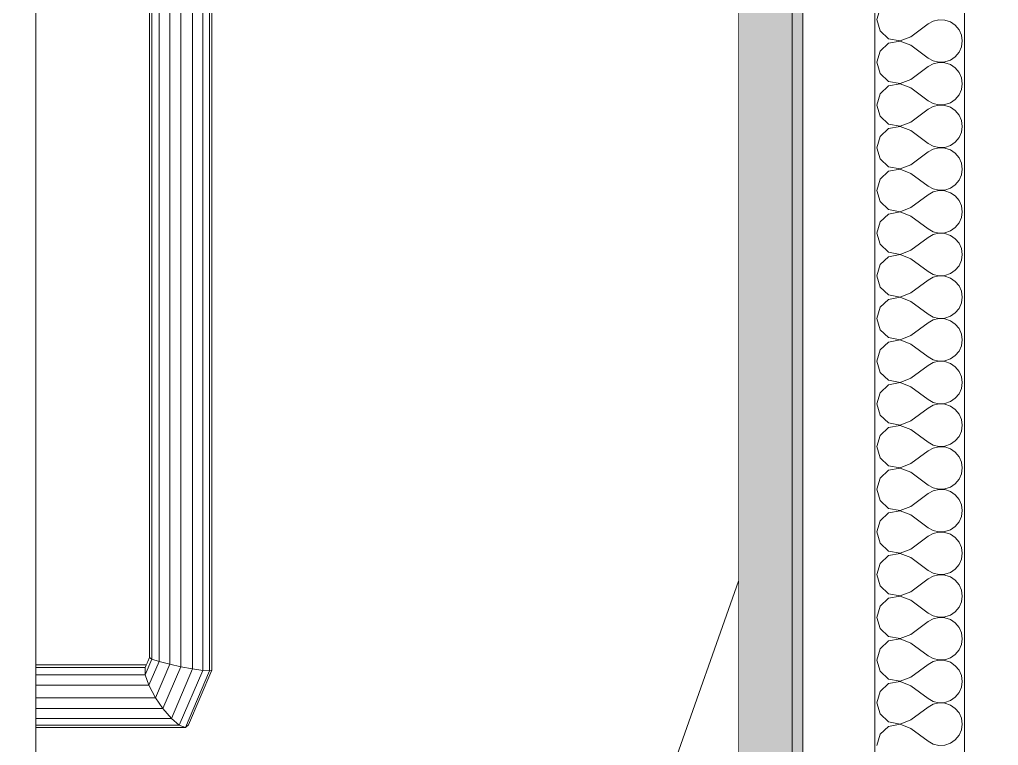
# Model space of a CAD drawing. Header units: millimetres. Extents: x -48147 to 1414029, y -496296 to 18123.
# Drawn here: x 1366837.6 to 1367135.2, y -477992.2 to -477771.5 of the extents above; entities that cross this region are included whole.
import ezdxf

# ---------------------------------------------------------------- set-up
doc = ezdxf.new("R2010")
doc.units = ezdxf.units.MM
doc.header["$MEASUREMENT"] = 0
doc.linetypes.add('Wipeout_Contour', pattern=[1000, 0, -1000])
doc.layers.add('New_A-25-M_Wall_Int', color=7, linetype='Continuous')
doc.layers.add('New_ArchiCAD Doors', color=7, linetype='Continuous')
for name, color, linetype, lineweight in [('New_A-25-M_Wall_Int_Pen_No__1', 7, 'Continuous', 13), ('New_ArchiCAD Doors_Pen_No__3', 7, 'Continuous', 18), ('New_ArchiCAD Doors_Pen_No__93', 8, 'Continuous', 13)]:
    doc.layers.add(name, color=color, linetype=linetype, lineweight=lineweight)
doc.layers.add('New_A-25-M_Wall_Int_Pen_No__107', color=7, linetype='Continuous', lineweight=15, true_color=0xa6a6a6)
doc.layers.add('New_ArchiCAD Doors_Pen_No__63', color=7, linetype='Continuous', lineweight=20, true_color=0x606060)

# ---------------------------------------------------------------- blocks, each defined once
blk = doc.blocks.new('*X159', base_point=(1372879, -490836.73))
at = {"layer": 'New_A-25-M_Wall_Int_Pen_No__107', "linetype": 'Continuous'}
for p, q in [((1367099.2, -477768.12), (1367098.23, -477771.53)), ((1367098.23, -477771.53), (1367099.2, -477774.95)), ((1367108.62, -477776.73), (1367113.81, -477772.83)), ((1367115.38, -477771.97), (1367113.81, -477772.83)), ((1367117.12, -477771.56), (1367115.38, -477771.97)), ((1367118.91, -477771.65), (1367117.12, -477771.56)), ((1367120.61, -477772.22), (1367118.91, -477771.65)), ((1367122.08, -477773.23), (1367120.61, -477772.22)), ((1367123.23, -477774.61), (1367122.08, -477773.23)), ((1367099.2, -477774.95), (1367101.82, -477777.34)), ((1367105.31, -477778), (1367108.62, -477776.73)), ((1367123.95, -477776.25), (1367123.23, -477774.61)), ((1367124.19, -477778.03), (1367123.95, -477776.25)), ((1367101.82, -477778.71), (1367099.2, -477781.1)), ((1367101.82, -477777.34), (1367105.31, -477778)), ((1367105.31, -477778.05), (1367101.82, -477778.71)), ((1367108.62, -477779.32), (1367105.31, -477778.05)), ((1367108.62, -477779.32), (1367113.81, -477783.22)), ((1367123.23, -477781.44), (1367123.95, -477779.8)), ((1367123.95, -477779.8), (1367124.19, -477778.03)), ((1367099.2, -477781.1), (1367098.23, -477784.52)), ((1367120.61, -477783.83), (1367122.08, -477782.82)), ((1367122.08, -477782.82), (1367123.23, -477781.44)), ((1367098.23, -477784.52), (1367099.2, -477787.93)), ((1367108.62, -477789.71), (1367113.81, -477785.81)), ((1367113.81, -477783.22), (1367115.38, -477784.08)), ((1367115.38, -477784.95), (1367113.81, -477785.81)), ((1367115.38, -477784.08), (1367117.12, -477784.49)), ((1367117.12, -477784.54), (1367115.38, -477784.95)), ((1367117.12, -477784.49), (1367118.91, -477784.4)), ((1367118.91, -477784.63), (1367117.12, -477784.54)), ((1367118.91, -477784.4), (1367120.61, -477783.83)), ((1367120.61, -477785.2), (1367118.91, -477784.63)), ((1367122.08, -477786.22), (1367120.61, -477785.2)), ((1367099.2, -477787.93), (1367101.82, -477790.32)), ((1367123.23, -477787.59), (1367122.08, -477786.22)), ((1367123.95, -477789.23), (1367123.23, -477787.59)), ((1367101.82, -477791.69), (1367099.2, -477794.09)), ((1367101.82, -477790.32), (1367105.31, -477790.98)), ((1367105.31, -477791.03), (1367101.82, -477791.69)), ((1367105.31, -477790.98), (1367108.62, -477789.71)), ((1367108.62, -477792.31), (1367105.31, -477791.03)), ((1367124.19, -477791.01), (1367123.95, -477789.23)), ((1367123.95, -477792.78), (1367124.19, -477791.01)), ((1367099.2, -477794.09), (1367098.23, -477797.5)), ((1367108.62, -477792.31), (1367113.81, -477796.2)), ((1367122.08, -477795.8), (1367123.23, -477794.42)), ((1367123.23, -477794.42), (1367123.95, -477792.78)), ((1367098.23, -477797.5), (1367099.2, -477800.91)), ((1367113.81, -477796.2), (1367115.38, -477797.07)), ((1367115.38, -477797.07), (1367117.12, -477797.47)), ((1367117.12, -477797.52), (1367115.38, -477797.93)), ((1367117.12, -477797.47), (1367118.91, -477797.38)), ((1367118.91, -477797.61), (1367117.12, -477797.52)), ((1367118.91, -477797.38), (1367120.61, -477796.81)), ((1367120.61, -477798.18), (1367118.91, -477797.61)), ((1367120.61, -477796.81), (1367122.08, -477795.8)), ((1367108.62, -477802.69), (1367113.81, -477798.8)), ((1367115.38, -477797.93), (1367113.81, -477798.8)), ((1367122.08, -477799.2), (1367120.61, -477798.18)), ((1367123.23, -477800.58), (1367122.08, -477799.2)), ((1367123.95, -477802.21), (1367123.23, -477800.58)), ((1367099.2, -477800.91), (1367101.82, -477803.3)), ((1367101.82, -477803.3), (1367105.31, -477803.96)), ((1367105.31, -477803.96), (1367108.62, -477802.69)), ((1367124.19, -477803.99), (1367123.95, -477802.21)), ((1367101.82, -477804.67), (1367099.2, -477807.07)), ((1367105.31, -477804.01), (1367101.82, -477804.67)), ((1367108.62, -477805.29), (1367105.31, -477804.01)), ((1367108.62, -477805.29), (1367113.81, -477809.18)), ((1367123.23, -477807.4), (1367123.95, -477805.76)), ((1367123.95, -477805.76), (1367124.19, -477803.99)), ((1367099.2, -477807.07), (1367098.23, -477810.48)), ((1367113.81, -477809.18), (1367115.38, -477810.05)), ((1367120.61, -477809.79), (1367122.08, -477808.78)), ((1367122.08, -477808.78), (1367123.23, -477807.4)), ((1367098.23, -477810.48), (1367099.2, -477813.89)), ((1367108.62, -477815.67), (1367113.81, -477811.78)), ((1367115.38, -477810.91), (1367113.81, -477811.78)), ((1367115.38, -477810.05), (1367117.12, -477810.45)), ((1367117.12, -477810.51), (1367115.38, -477810.91)), ((1367117.12, -477810.45), (1367118.91, -477810.37)), ((1367118.91, -477810.59), (1367117.12, -477810.51)), ((1367118.91, -477810.37), (1367120.61, -477809.79)), ((1367120.61, -477811.16), (1367118.91, -477810.59)), ((1367122.08, -477812.18), (1367120.61, -477811.16)), ((1367123.23, -477813.56), (1367122.08, -477812.18)), ((1367099.2, -477813.89), (1367101.82, -477816.28)), ((1367123.95, -477815.2), (1367123.23, -477813.56)), ((1367124.19, -477816.97), (1367123.95, -477815.2)), ((1367101.82, -477817.66), (1367099.2, -477820.05)), ((1367101.82, -477816.28), (1367105.31, -477816.94)), ((1367105.31, -477817), (1367101.82, -477817.66)), ((1367105.31, -477816.94), (1367108.62, -477815.67)), ((1367108.62, -477818.27), (1367105.31, -477817)), ((1367108.62, -477818.27), (1367113.81, -477822.16)), ((1367123.95, -477818.74), (1367124.19, -477816.97)), ((1367099.2, -477820.05), (1367098.23, -477823.46)), ((1367122.08, -477821.76), (1367123.23, -477820.38)), ((1367123.23, -477820.38), (1367123.95, -477818.74)), ((1367098.23, -477823.46), (1367099.2, -477826.87)), ((1367113.81, -477822.16), (1367115.38, -477823.03)), ((1367115.38, -477823.89), (1367113.81, -477824.76)), ((1367115.38, -477823.03), (1367117.12, -477823.43)), ((1367117.12, -477823.49), (1367115.38, -477823.89)), ((1367117.12, -477823.43), (1367118.91, -477823.35)), ((1367118.91, -477823.57), (1367117.12, -477823.49)), ((1367118.91, -477823.35), (1367120.61, -477822.78)), ((1367120.61, -477824.15), (1367118.91, -477823.57)), ((1367120.61, -477822.78), (1367122.08, -477821.76)), ((1367122.08, -477825.16), (1367120.61, -477824.15)), ((1367099.2, -477826.87), (1367101.82, -477829.27)), ((1367108.62, -477828.65), (1367113.81, -477824.76)), ((1367123.23, -477826.54), (1367122.08, -477825.16)), ((1367123.95, -477828.18), (1367123.23, -477826.54)), ((1367101.82, -477829.27), (1367105.31, -477829.93)), ((1367105.31, -477829.98), (1367101.82, -477830.64)), ((1367105.31, -477829.93), (1367108.62, -477828.65)), ((1367108.62, -477831.25), (1367105.31, -477829.98)), ((1367124.19, -477829.95), (1367123.95, -477828.18)), ((1367123.95, -477831.73), (1367124.19, -477829.95)), ((1367099.2, -477833.03), (1367098.23, -477836.44)), ((1367101.82, -477830.64), (1367099.2, -477833.03)), ((1367108.62, -477831.25), (1367113.81, -477835.14)), ((1367122.08, -477834.74), (1367123.23, -477833.36)), ((1367123.23, -477833.36), (1367123.95, -477831.73)), ((1367098.23, -477836.44), (1367099.2, -477839.85)), ((1367113.81, -477835.14), (1367115.38, -477836.01)), ((1367115.38, -477836.01), (1367117.12, -477836.42)), ((1367117.12, -477836.42), (1367118.91, -477836.33)), ((1367118.91, -477836.33), (1367120.61, -477835.76)), ((1367120.61, -477835.76), (1367122.08, -477834.74)), ((1367108.62, -477841.64), (1367113.81, -477837.74)), ((1367115.38, -477836.87), (1367113.81, -477837.74)), ((1367117.12, -477836.47), (1367115.38, -477836.87)), ((1367118.91, -477836.56), (1367117.12, -477836.47)), ((1367120.61, -477837.13), (1367118.91, -477836.56)), ((1367122.08, -477838.14), (1367120.61, -477837.13)), ((1367123.23, -477839.52), (1367122.08, -477838.14)), ((1367099.2, -477839.85), (1367101.82, -477842.25)), ((1367101.82, -477842.25), (1367105.31, -477842.91)), ((1367105.31, -477842.91), (1367108.62, -477841.64)), ((1367123.95, -477841.16), (1367123.23, -477839.52)), ((1367124.19, -477842.93), (1367123.95, -477841.16)), ((1367101.82, -477843.62), (1367099.2, -477846.01)), ((1367105.31, -477842.96), (1367101.82, -477843.62)), ((1367108.62, -477844.23), (1367105.31, -477842.96)), ((1367108.62, -477844.23), (1367113.81, -477848.13)), ((1367123.23, -477846.35), (1367123.95, -477844.71)), ((1367123.95, -477844.71), (1367124.19, -477842.93)), ((1367099.2, -477846.01), (1367098.23, -477849.42)), ((1367113.81, -477848.13), (1367115.38, -477848.99)), ((1367120.61, -477848.74), (1367122.08, -477847.72)), ((1367122.08, -477847.72), (1367123.23, -477846.35)), ((1367098.23, -477849.42), (1367099.2, -477852.84)), ((1367108.62, -477854.62), (1367113.81, -477850.72)), ((1367115.38, -477849.86), (1367113.81, -477850.72)), ((1367115.38, -477848.99), (1367117.12, -477849.4)), ((1367117.12, -477849.45), (1367115.38, -477849.86)), ((1367117.12, -477849.4), (1367118.91, -477849.31)), ((1367118.91, -477849.54), (1367117.12, -477849.45)), ((1367118.91, -477849.31), (1367120.61, -477848.74)), ((1367120.61, -477850.11), (1367118.91, -477849.54)), ((1367122.08, -477851.12), (1367120.61, -477850.11)), ((1367123.23, -477852.5), (1367122.08, -477851.12)), ((1367099.2, -477852.84), (1367101.82, -477855.23)), ((1367123.95, -477854.14), (1367123.23, -477852.5)), ((1367124.19, -477855.91), (1367123.95, -477854.14)), ((1367101.82, -477856.6), (1367099.2, -477858.99)), ((1367101.82, -477855.23), (1367105.31, -477855.89)), ((1367105.31, -477855.94), (1367101.82, -477856.6)), ((1367105.31, -477855.89), (1367108.62, -477854.62)), ((1367108.62, -477857.21), (1367105.31, -477855.94)), ((1367108.62, -477857.21), (1367113.81, -477861.11)), ((1367123.95, -477857.69), (1367124.19, -477855.91)), ((1367099.2, -477858.99), (1367098.23, -477862.41)), ((1367122.08, -477860.71), (1367123.23, -477859.33)), ((1367123.23, -477859.33), (1367123.95, -477857.69)), ((1367098.23, -477862.41), (1367099.2, -477865.82)), ((1367113.81, -477861.11), (1367115.38, -477861.97)), ((1367115.38, -477862.84), (1367113.81, -477863.7)), ((1367115.38, -477861.97), (1367117.12, -477862.38)), ((1367117.12, -477862.43), (1367115.38, -477862.84)), ((1367117.12, -477862.38), (1367118.91, -477862.29)), ((1367118.91, -477862.52), (1367117.12, -477862.43)), ((1367118.91, -477862.29), (1367120.61, -477861.72)), ((1367120.61, -477863.09), (1367118.91, -477862.52)), ((1367120.61, -477861.72), (1367122.08, -477860.71)), ((1367122.08, -477864.1), (1367120.61, -477863.09)), ((1367099.2, -477865.82), (1367101.82, -477868.21)), ((1367108.62, -477867.6), (1367113.81, -477863.7)), ((1367123.23, -477865.48), (1367122.08, -477864.1)), ((1367123.95, -477867.12), (1367123.23, -477865.48)), ((1367101.82, -477868.21), (1367105.31, -477868.87)), ((1367105.31, -477868.92), (1367101.82, -477869.58)), ((1367105.31, -477868.87), (1367108.62, -477867.6)), ((1367108.62, -477870.19), (1367105.31, -477868.92)), ((1367124.19, -477868.9), (1367123.95, -477867.12)), ((1367123.95, -477870.67), (1367124.19, -477868.9)), ((1367099.2, -477871.97), (1367098.23, -477875.39)), ((1367101.82, -477869.58), (1367099.2, -477871.97)), ((1367108.62, -477870.19), (1367113.81, -477874.09)), ((1367123.23, -477872.31), (1367123.95, -477870.67)), ((1367113.81, -477874.09), (1367115.38, -477874.96)), ((1367115.38, -477874.96), (1367117.12, -477875.36)), ((1367118.91, -477875.27), (1367120.61, -477874.7)), ((1367120.61, -477874.7), (1367122.08, -477873.69)), ((1367122.08, -477873.69), (1367123.23, -477872.31)), ((1367098.23, -477875.39), (1367099.2, -477878.8)), ((1367108.62, -477880.58), (1367113.81, -477876.69)), ((1367115.38, -477875.82), (1367113.81, -477876.69)), ((1367117.12, -477875.41), (1367115.38, -477875.82)), ((1367117.12, -477875.36), (1367118.91, -477875.27)), ((1367118.91, -477875.5), (1367117.12, -477875.41)), ((1367120.61, -477876.07), (1367118.91, -477875.5)), ((1367122.08, -477877.09), (1367120.61, -477876.07)), ((1367123.23, -477878.47), (1367122.08, -477877.09)), ((1367099.2, -477878.8), (1367101.82, -477881.19)), ((1367105.31, -477881.85), (1367108.62, -477880.58)), ((1367123.95, -477880.1), (1367123.23, -477878.47)), ((1367124.19, -477881.88), (1367123.95, -477880.1)), ((1367101.82, -477882.56), (1367099.2, -477884.96)), ((1367101.82, -477881.19), (1367105.31, -477881.85)), ((1367105.31, -477881.9), (1367101.82, -477882.56)), ((1367108.62, -477883.18), (1367105.31, -477881.9)), ((1367108.62, -477883.18), (1367113.81, -477887.07)), ((1367123.23, -477885.29), (1367123.95, -477883.65)), ((1367123.95, -477883.65), (1367124.19, -477881.88)), ((1367099.2, -477884.96), (1367098.23, -477888.37)), ((1367120.61, -477887.68), (1367122.08, -477886.67)), ((1367122.08, -477886.67), (1367123.23, -477885.29)), ((1367098.23, -477888.37), (1367099.2, -477891.78)), ((1367108.62, -477893.56), (1367113.81, -477889.67)), ((1367113.81, -477887.07), (1367115.38, -477887.94)), ((1367115.38, -477888.8), (1367113.81, -477889.67)), ((1367115.38, -477887.94), (1367117.12, -477888.34)), ((1367117.12, -477888.39), (1367115.38, -477888.8)), ((1367117.12, -477888.34), (1367118.91, -477888.26)), ((1367118.91, -477888.48), (1367117.12, -477888.39)), ((1367118.91, -477888.26), (1367120.61, -477887.68)), ((1367120.61, -477889.05), (1367118.91, -477888.48)), ((1367122.08, -477890.07), (1367120.61, -477889.05)), ((1367099.2, -477891.78), (1367101.82, -477894.17)), ((1367123.23, -477891.45), (1367122.08, -477890.07)), ((1367123.95, -477893.09), (1367123.23, -477891.45)), ((1367101.82, -477895.54), (1367099.2, -477897.94)), ((1367101.82, -477894.17), (1367105.31, -477894.83)), ((1367105.31, -477894.89), (1367101.82, -477895.54)), ((1367105.31, -477894.83), (1367108.62, -477893.56)), ((1367108.62, -477896.16), (1367105.31, -477894.89)), ((1367124.19, -477894.86), (1367123.95, -477893.09)), ((1367123.95, -477896.63), (1367124.19, -477894.86)), ((1367099.2, -477897.94), (1367098.23, -477901.35)), ((1367108.62, -477896.16), (1367113.81, -477900.05)), ((1367122.08, -477899.65), (1367123.23, -477898.27)), ((1367123.23, -477898.27), (1367123.95, -477896.63)), ((1367098.23, -477901.35), (1367099.2, -477904.76)), ((1367113.81, -477900.05), (1367115.38, -477900.92)), ((1367115.38, -477901.78), (1367113.81, -477902.65)), ((1367115.38, -477900.92), (1367117.12, -477901.32)), ((1367117.12, -477901.38), (1367115.38, -477901.78)), ((1367117.12, -477901.32), (1367118.91, -477901.24)), ((1367118.91, -477901.46), (1367117.12, -477901.38)), ((1367118.91, -477901.24), (1367120.61, -477900.66)), ((1367120.61, -477902.04), (1367118.91, -477901.46)), ((1367120.61, -477900.66), (1367122.08, -477899.65)), ((1367099.2, -477904.76), (1367101.82, -477907.16)), ((1367108.62, -477906.54), (1367113.81, -477902.65)), ((1367122.08, -477903.05), (1367120.61, -477902.04)), ((1367123.23, -477904.43), (1367122.08, -477903.05)), ((1367123.95, -477906.07), (1367123.23, -477904.43)), ((1367101.82, -477907.16), (1367105.31, -477907.81)), ((1367105.31, -477907.87), (1367101.82, -477908.53)), ((1367105.31, -477907.81), (1367108.62, -477906.54)), ((1367108.62, -477909.14), (1367105.31, -477907.87)), ((1367124.19, -477907.84), (1367123.95, -477906.07)), ((1367123.95, -477909.61), (1367124.19, -477907.84)), ((1367101.82, -477908.53), (1367099.2, -477910.92)), ((1367108.62, -477909.14), (1367113.81, -477913.03)), ((1367123.23, -477911.25), (1367123.95, -477909.61)), ((1367099.2, -477910.92), (1367098.23, -477914.33)), ((1367113.81, -477913.03), (1367115.38, -477913.9)), ((1367118.91, -477914.22), (1367120.61, -477913.65)), ((1367120.61, -477913.65), (1367122.08, -477912.63)), ((1367122.08, -477912.63), (1367123.23, -477911.25)), ((1367098.23, -477914.33), (1367099.2, -477917.74)), ((1367108.62, -477919.52), (1367113.81, -477915.63)), ((1367115.38, -477914.76), (1367113.81, -477915.63)), ((1367115.38, -477913.9), (1367117.12, -477914.31)), ((1367117.12, -477914.36), (1367115.38, -477914.76)), ((1367117.12, -477914.31), (1367118.91, -477914.22)), ((1367118.91, -477914.44), (1367117.12, -477914.36)), ((1367120.61, -477915.02), (1367118.91, -477914.44)), ((1367122.08, -477916.03), (1367120.61, -477915.02)), ((1367123.23, -477917.41), (1367122.08, -477916.03)), ((1367099.2, -477917.74), (1367101.82, -477920.14)), ((1367105.31, -477920.8), (1367108.62, -477919.52)), ((1367123.95, -477919.05), (1367123.23, -477917.41)), ((1367124.19, -477920.82), (1367123.95, -477919.05)), ((1367101.82, -477921.51), (1367099.2, -477923.9)), ((1367101.82, -477920.14), (1367105.31, -477920.8)), ((1367105.31, -477920.85), (1367101.82, -477921.51)), ((1367108.62, -477922.12), (1367105.31, -477920.85)), ((1367108.62, -477922.12), (1367113.81, -477926.01)), ((1367123.23, -477924.23), (1367123.95, -477922.6)), ((1367123.95, -477922.6), (1367124.19, -477920.82)), ((1367099.2, -477923.9), (1367098.23, -477927.31)), ((1367120.61, -477926.63), (1367122.08, -477925.61)), ((1367122.08, -477925.61), (1367123.23, -477924.23)), ((1367098.23, -477927.31), (1367099.2, -477930.73)), ((1367108.62, -477932.51), (1367113.81, -477928.61)), ((1367113.81, -477926.01), (1367115.38, -477926.88)), ((1367115.38, -477927.74), (1367113.81, -477928.61)), ((1367115.38, -477926.88), (1367117.12, -477927.29)), ((1367117.12, -477927.34), (1367115.38, -477927.74)), ((1367117.12, -477927.29), (1367118.91, -477927.2)), ((1367118.91, -477927.43), (1367117.12, -477927.34)), ((1367118.91, -477927.2), (1367120.61, -477926.63)), ((1367120.61, -477928), (1367118.91, -477927.43)), ((1367122.08, -477929.01), (1367120.61, -477928)), ((1367099.2, -477930.73), (1367101.82, -477933.12)), ((1367123.23, -477930.39), (1367122.08, -477929.01)), ((1367123.95, -477932.03), (1367123.23, -477930.39)), ((1367101.82, -477934.49), (1367099.2, -477936.88)), ((1367101.82, -477933.12), (1367105.31, -477933.78)), ((1367105.31, -477933.83), (1367101.82, -477934.49)), ((1367105.31, -477933.78), (1367108.62, -477932.51)), ((1367108.62, -477935.1), (1367105.31, -477933.83)), ((1367124.19, -477933.8), (1367123.95, -477932.03)), ((1367123.95, -477935.58), (1367124.19, -477933.8)), ((1367099.2, -477936.88), (1367098.23, -477940.29)), ((1367108.62, -477935.1), (1367113.81, -477939)), ((1367122.08, -477938.6), (1367123.23, -477937.22)), ((1367123.23, -477937.22), (1367123.95, -477935.58)), ((1367098.23, -477940.29), (1367099.2, -477943.71)), ((1367113.81, -477939), (1367115.38, -477939.86)), ((1367115.38, -477939.86), (1367117.12, -477940.27)), ((1367117.12, -477940.32), (1367115.38, -477940.73)), ((1367117.12, -477940.27), (1367118.91, -477940.18)), ((1367118.91, -477940.41), (1367117.12, -477940.32)), ((1367118.91, -477940.18), (1367120.61, -477939.61)), ((1367120.61, -477940.98), (1367118.91, -477940.41)), ((1367120.61, -477939.61), (1367122.08, -477938.6)), ((1367108.62, -477945.49), (1367113.81, -477941.59)), ((1367115.38, -477940.73), (1367113.81, -477941.59)), ((1367122.08, -477941.99), (1367120.61, -477940.98)), ((1367123.23, -477943.37), (1367122.08, -477941.99)), ((1367123.95, -477945.01), (1367123.23, -477943.37)), ((1367099.2, -477943.71), (1367101.82, -477946.1)), ((1367101.82, -477946.1), (1367105.31, -477946.76)), ((1367105.31, -477946.76), (1367108.62, -477945.49)), ((1367124.19, -477946.79), (1367123.95, -477945.01)), ((1367101.82, -477947.47), (1367099.2, -477949.86)), ((1367105.31, -477946.81), (1367101.82, -477947.47)), ((1367108.62, -477948.08), (1367105.31, -477946.81)), ((1367108.62, -477948.08), (1367113.81, -477951.98)), ((1367123.23, -477950.2), (1367123.95, -477948.56)), ((1367123.95, -477948.56), (1367124.19, -477946.79)), ((1367099.2, -477949.86), (1367098.23, -477953.28)), ((1367113.81, -477951.98), (1367115.38, -477952.84)), ((1367120.61, -477952.59), (1367122.08, -477951.58)), ((1367122.08, -477951.58), (1367123.23, -477950.2)), ((1367098.23, -477953.28), (1367099.2, -477956.69)), ((1367108.62, -477958.47), (1367113.81, -477954.57)), ((1367115.38, -477953.71), (1367113.81, -477954.57)), ((1367115.38, -477952.84), (1367117.12, -477953.25)), ((1367117.12, -477953.3), (1367115.38, -477953.71)), ((1367117.12, -477953.25), (1367118.91, -477953.16)), ((1367118.91, -477953.39), (1367117.12, -477953.3)), ((1367118.91, -477953.16), (1367120.61, -477952.59)), ((1367120.61, -477953.96), (1367118.91, -477953.39)), ((1367122.08, -477954.98), (1367120.61, -477953.96)), ((1367123.23, -477956.35), (1367122.08, -477954.98)), ((1367099.2, -477956.69), (1367101.82, -477959.08)), ((1367105.31, -477959.74), (1367108.62, -477958.47)), ((1367123.95, -477957.99), (1367123.23, -477956.35)), ((1367124.19, -477959.77), (1367123.95, -477957.99)), ((1367101.82, -477960.45), (1367099.2, -477962.85)), ((1367101.82, -477959.08), (1367105.31, -477959.74)), ((1367105.31, -477959.79), (1367101.82, -477960.45)), ((1367108.62, -477961.07), (1367105.31, -477959.79)), ((1367108.62, -477961.07), (1367113.81, -477964.96)), ((1367123.95, -477961.54), (1367124.19, -477959.77)), ((1367099.2, -477962.85), (1367098.23, -477966.26)), ((1367122.08, -477964.56), (1367123.23, -477963.18)), ((1367123.23, -477963.18), (1367123.95, -477961.54)), ((1367098.23, -477966.26), (1367099.2, -477969.67)), ((1367113.81, -477964.96), (1367115.38, -477965.83)), ((1367115.38, -477966.69), (1367113.81, -477967.56)), ((1367115.38, -477965.83), (1367117.12, -477966.23)), ((1367117.12, -477966.28), (1367115.38, -477966.69)), ((1367117.12, -477966.23), (1367118.91, -477966.14)), ((1367118.91, -477966.37), (1367117.12, -477966.28)), ((1367118.91, -477966.14), (1367120.61, -477965.57)), ((1367120.61, -477966.94), (1367118.91, -477966.37)), ((1367120.61, -477965.57), (1367122.08, -477964.56)), ((1367122.08, -477967.96), (1367120.61, -477966.94)), ((1367099.2, -477969.67), (1367101.82, -477972.06)), ((1367108.62, -477971.45), (1367113.81, -477967.56)), ((1367123.23, -477969.34), (1367122.08, -477967.96)), ((1367123.95, -477970.97), (1367123.23, -477969.34)), ((1367101.82, -477972.06), (1367105.31, -477972.72)), ((1367105.31, -477972.77), (1367101.82, -477973.43)), ((1367105.31, -477972.72), (1367108.62, -477971.45)), ((1367108.62, -477974.05), (1367105.31, -477972.77)), ((1367124.19, -477972.75), (1367123.95, -477970.97)), ((1367123.95, -477974.52), (1367124.19, -477972.75)), ((1367099.2, -477975.83), (1367098.23, -477979.24)), ((1367101.82, -477973.43), (1367099.2, -477975.83)), ((1367108.62, -477974.05), (1367113.81, -477977.94)), ((1367122.08, -477977.54), (1367123.23, -477976.16)), ((1367123.23, -477976.16), (1367123.95, -477974.52)), ((1367098.23, -477979.24), (1367099.2, -477982.65)), ((1367113.81, -477977.94), (1367115.38, -477978.81)), ((1367115.38, -477978.81), (1367117.12, -477979.21)), ((1367117.12, -477979.27), (1367115.38, -477979.67)), ((1367117.12, -477979.21), (1367118.91, -477979.13)), ((1367118.91, -477979.35), (1367117.12, -477979.27)), ((1367118.91, -477979.13), (1367120.61, -477978.55)), ((1367120.61, -477978.55), (1367122.08, -477977.54)), ((1367108.62, -477984.43), (1367113.81, -477980.54)), ((1367115.38, -477979.67), (1367113.81, -477980.54)), ((1367120.61, -477979.92), (1367118.91, -477979.35)), ((1367122.08, -477980.94), (1367120.61, -477979.92)), ((1367123.23, -477982.32), (1367122.08, -477980.94)), ((1367099.2, -477982.65), (1367101.82, -477985.04)), ((1367101.82, -477985.04), (1367105.31, -477985.7)), ((1367105.31, -477985.7), (1367108.62, -477984.43)), ((1367123.95, -477983.96), (1367123.23, -477982.32)), ((1367124.19, -477985.73), (1367123.95, -477983.96)), ((1367101.82, -477986.42), (1367099.2, -477988.81)), ((1367105.31, -477985.76), (1367101.82, -477986.42)), ((1367108.62, -477987.03), (1367105.31, -477985.76)), ((1367108.62, -477987.03), (1367113.81, -477990.92)), ((1367123.23, -477989.14), (1367123.95, -477987.5)), ((1367123.95, -477987.5), (1367124.19, -477985.73)), ((1367099.2, -477988.81), (1367098.23, -477992.22)), ((1367113.81, -477990.92), (1367115.38, -477991.79)), ((1367120.61, -477991.54), (1367122.08, -477990.52)), ((1367122.08, -477990.52), (1367123.23, -477989.14)), ((1367115.38, -477991.79), (1367117.12, -477992.19)), ((1367117.12, -477992.19), (1367118.91, -477992.11)), ((1367118.91, -477992.11), (1367120.61, -477991.54))]:
    blk.add_line(p, q, dxfattribs=at)
blk = doc.blocks.new('Section Elem_137_2', base_point=(1372879, -490836.73))
at = {"layer": 'New_A-25-M_Wall_Int_Pen_No__107', "linetype": 'Continuous'}
blk.add_hatch(color=256, dxfattribs=at).paths.add_polyline_path([(1367056.15, -478686.73), (1367072.5, -478686.73), (1367072.5, -474813.61), (1367056.15, -474813.61)])
at = {"layer": 'New_A-25-M_Wall_Int_Pen_No__107', "linetype": 'Continuous', "lineweight": 0, "true_color": 0x535353}
blk.add_hatch(color=251, dxfattribs=at).paths.add_polyline_path([(1367072.5, -478686.73), (1367075.77, -478686.73), (1367075.77, -474813.61), (1367072.5, -474813.61)])
at = {"layer": 'New_A-25-M_Wall_Int_Pen_No__1', "linetype": 'Continuous'}
for p, q in [((1367056.15, -474813.61), (1367056.15, -478686.73)), ((1367072.5, -474813.61), (1367072.5, -478686.73))]:
    blk.add_line(p, q, dxfattribs=at)
at = {"color": 254, "linetype": 'Wipeout_Contour', "lineweight": 0, "ltscale": 5791331.527955575}
blk.add_wipeout([(1367075.77, -478686.73), (1367097.58, -478686.73), (1367097.58, -474813.61), (1367075.77, -474813.61)], dxfattribs=at).dxf.layer = 'New_A-25-M_Wall_Int'
at = {"layer": 'New_A-25-M_Wall_Int_Pen_No__1', "linetype": 'Continuous'}
blk.add_line((1367075.77, -474813.61), (1367075.77, -478686.73), dxfattribs=at)
at = {"color": 254, "linetype": 'Wipeout_Contour', "lineweight": 0, "ltscale": 5791424.195083515}
blk.add_wipeout([(1367097.58, -478686.73), (1367124.84, -478686.73), (1367124.84, -474813.61), (1367097.58, -474813.61)], dxfattribs=at).dxf.layer = 'New_A-25-M_Wall_Int'
at = {"layer": 'New_A-25-M_Wall_Int_Pen_No__1', "linetype": 'Continuous'}
blk.add_line((1367097.58, -474813.61), (1367097.58, -478686.73), dxfattribs=at)
at = {"layer": 'New_A-25-M_Wall_Int'}
blk.add_blockref('*X159', (1372879, -490836.73), dxfattribs=at)
at = {"color": 254, "linetype": 'Wipeout_Contour', "lineweight": 0, "ltscale": 5791514.803092198}
blk.add_wipeout([(1367124.84, -478686.73), (1367145.56, -478686.73), (1367145.56, -474813.61), (1367124.84, -474813.61)], dxfattribs=at).dxf.layer = 'New_A-25-M_Wall_Int'
at = {"layer": 'New_A-25-M_Wall_Int_Pen_No__1', "linetype": 'Continuous'}
blk.add_line((1367124.84, -474813.61), (1367124.84, -478686.73), dxfattribs=at)
blk = doc.blocks.new('Section Elem_138_2', base_point=(1372879, -490836.73))
at = {"color": 254, "linetype": 'Wipeout_Contour', "lineweight": 0, "ltscale": 57868522.91211338}
blk.add_wipeout([(1365629.7, -474813.61), (1365629.7, -476586.73), (1366034.08, -476586.73), (1366034.08, -478686.73), (1366616.35, -478686.73), (1366616.35, -476586.73), (1367056.15, -476586.73), (1367056.15, -475694.33), (1366649.63, -475694.33), (1366649.63, -475686.73), (1365631.79, -475686.73), (1365631.79, -475661.73), (1366696.83, -475661.73), (1366696.83, -475116.73), (1366695.21, -475107.75), (1366691.31, -475104.03), (1366649.63, -475104.03), (1366649.63, -475086.73), (1367056.15, -475086.73), (1367056.15, -474993.35), (1366935.28, -474993.35), (1366914.15, -474992.74), (1366913.17, -474991.77), (1366912.78, -474989.5), (1366912.84, -474978.27), (1366413.5, -474978.27), (1366392.37, -474977.66), (1366391.39, -474976.69), (1366390.99, -474974.42), (1366391.06, -474963.19), (1365891.72, -474963.19), (1365870.59, -474962.58), (1365869.61, -474961.62), (1365869.21, -474959.34), (1365869.87, -474838.84), (1365845.17, -474838.84), (1365844.47, -474838.82), (1365844.56, -474823.02), (1365844.98, -474820.77), (1365845.97, -474819.86)], dxfattribs=at).dxf.layer = 'New_A-25-M_Wall_Int'
blk = doc.blocks.new('Section Elem_144_2', base_point=(1372879, -490836.73))
at = {"color": 254, "linetype": 'Wipeout_Contour', "lineweight": 0, "ltscale": 7239767.19862546}
blk.add_wipeout([(1366842.46, -476659.73), (1366816.14, -476659.73), (1366816.14, -478620.73), (1366816.14, -478686.73), (1366842.46, -478686.73)], dxfattribs=at).dxf.layer = 'New_ArchiCAD Doors'
at = {"color": 254, "linetype": 'Wipeout_Contour', "lineweight": 0, "ltscale": 5792074.035347968}
blk.add_wipeout([(1366842.46, -477967.73), (1366842.46, -477968.53), (1366875.76, -477968.53), (1366876.1, -477967.73)], dxfattribs=at).dxf.layer = 'New_ArchiCAD Doors'
at = {"color": 254, "linetype": 'Wipeout_Contour', "lineweight": 0, "ltscale": 5792087.906749957}
blk.add_wipeout([(1366842.46, -477977.73), (1366878.87, -477977.73), (1366876.88, -477973.92), (1366842.46, -477973.92)], dxfattribs=at).dxf.layer = 'New_ArchiCAD Doors'
at = {"color": 254, "linetype": 'Wipeout_Contour', "lineweight": 0, "ltscale": 5792113.456282005}
blk.add_wipeout([(1366883.73, -477984.07), (1366842.46, -477984.07), (1366842.46, -477986.08), (1366886.14, -477986.08)], dxfattribs=at).dxf.layer = 'New_ArchiCAD Doors'
at = {"color": 254, "linetype": 'Wipeout_Contour', "lineweight": 0, "ltscale": 5792080.343989553}
blk.add_wipeout([(1366842.46, -477973.92), (1366876.88, -477973.92), (1366875.8, -477970.7), (1366842.46, -477970.7)], dxfattribs=at).dxf.layer = 'New_ArchiCAD Doors'
at = {"color": 254, "linetype": 'Wipeout_Contour', "lineweight": 0, "ltscale": 5792105.379906991}
blk.add_wipeout([(1366881.11, -477981.03), (1366842.46, -477981.03), (1366842.46, -477984.07), (1366883.73, -477984.07)], dxfattribs=at).dxf.layer = 'New_ArchiCAD Doors'
at = {"color": 254, "linetype": 'Wipeout_Contour', "lineweight": 0, "ltscale": 5792119.210144443}
blk.add_wipeout([(1366842.46, -477986.08), (1366842.46, -477986.73), (1366887.98, -477986.73), (1366886.14, -477986.08)], dxfattribs=at).dxf.layer = 'New_ArchiCAD Doors'
at = {"color": 254, "linetype": 'Wipeout_Contour', "lineweight": 0, "ltscale": 5792075.700685683}
blk.add_wipeout([(1366842.46, -477970.7), (1366875.8, -477970.7), (1366875.76, -477968.53), (1366842.46, -477968.53)], dxfattribs=at).dxf.layer = 'New_ArchiCAD Doors'
at = {"color": 254, "linetype": 'Wipeout_Contour', "lineweight": 0, "ltscale": 5792182.859067433}
blk.add_wipeout([(1366886.56, -477968.28), (1366881.11, -477981.03), (1366883.73, -477984.07), (1366890.19, -477968.96)], dxfattribs=at).dxf.layer = 'New_ArchiCAD Doors'
at = {"color": 254, "linetype": 'Wipeout_Contour', "lineweight": 0, "ltscale": 5792139.390297606}
blk.add_wipeout([(1366875.76, -477968.53), (1366875.8, -477970.7), (1366877.81, -477965.99), (1366877.05, -477965.51)], dxfattribs=at).dxf.layer = 'New_ArchiCAD Doors'
at = {"color": 254, "linetype": 'Wipeout_Contour', "lineweight": 0, "ltscale": 5792195.965461592}
blk.add_wipeout([(1366883.73, -477984.07), (1366886.14, -477986.08), (1366893.27, -477969.4), (1366890.19, -477968.96)], dxfattribs=at).dxf.layer = 'New_ArchiCAD Doors'
at = {"color": 254, "linetype": 'Wipeout_Contour', "lineweight": 0, "ltscale": 5792096.59854836}
blk.add_wipeout([(1366878.87, -477977.73), (1366842.46, -477977.73), (1366842.46, -477981.03), (1366881.11, -477981.03)], dxfattribs=at).dxf.layer = 'New_ArchiCAD Doors'
at = {"color": 254, "linetype": 'Wipeout_Contour', "lineweight": 0, "ltscale": 5792156.085139042}
blk.add_wipeout([(1366876.88, -477973.92), (1366878.87, -477977.73), (1366883.22, -477967.55), (1366879.96, -477966.71)], dxfattribs=at).dxf.layer = 'New_ArchiCAD Doors'
at = {"color": 254, "linetype": 'Wipeout_Contour', "lineweight": 0, "ltscale": 5792205.875742024}
blk.add_wipeout([(1366886.14, -477986.08), (1366887.98, -477986.73), (1366895.33, -477969.55), (1366893.27, -477969.4)], dxfattribs=at).dxf.layer = 'New_ArchiCAD Doors'
at = {"color": 254, "linetype": 'Wipeout_Contour', "lineweight": 0, "ltscale": 5792145.27917988}
blk.add_wipeout([(1366875.8, -477970.7), (1366876.88, -477973.92), (1366879.96, -477966.71), (1366877.81, -477965.99)], dxfattribs=at).dxf.layer = 'New_ArchiCAD Doors'
at = {"color": 254, "linetype": 'Wipeout_Contour', "lineweight": 0, "ltscale": 5792211.048900032}
blk.add_wipeout([(1366887.98, -477986.73), (1366888.96, -477985.94), (1366896.05, -477969.37), (1366895.33, -477969.55)], dxfattribs=at).dxf.layer = 'New_ArchiCAD Doors'
at = {"color": 254, "linetype": 'Wipeout_Contour', "lineweight": 0, "ltscale": 5791745.813019142}
blk.add_wipeout([(1366877.05, -477965.51), (1366877.81, -477965.99), (1366877.81, -477368.47), (1366877.05, -477368.95)], dxfattribs=at).dxf.layer = 'New_ArchiCAD Doors'
at = {"color": 254, "linetype": 'Wipeout_Contour', "lineweight": 0, "ltscale": 5792169.147922799}
blk.add_wipeout([(1366878.87, -477977.73), (1366881.11, -477981.03), (1366886.56, -477968.28), (1366883.22, -477967.55)], dxfattribs=at).dxf.layer = 'New_ArchiCAD Doors'
at = {"color": 254, "linetype": 'Wipeout_Contour', "lineweight": 0, "ltscale": 5791761.529491315}
blk.add_wipeout([(1366879.96, -477966.71), (1366883.22, -477967.55), (1366883.22, -477366.91), (1366879.96, -477367.76)], dxfattribs=at).dxf.layer = 'New_ArchiCAD Doors'
at = {"color": 254, "linetype": 'Wipeout_Contour', "lineweight": 0, "ltscale": 5791773.988138357}
blk.add_wipeout([(1366883.22, -477967.55), (1366886.56, -477968.28), (1366886.56, -477366.18), (1366883.22, -477366.91)], dxfattribs=at).dxf.layer = 'New_ArchiCAD Doors'
at = {"color": 254, "linetype": 'Wipeout_Contour', "lineweight": 0, "ltscale": 5791751.309767609}
blk.add_wipeout([(1366877.81, -477965.99), (1366879.96, -477966.71), (1366879.96, -477367.76), (1366877.81, -477368.47)], dxfattribs=at).dxf.layer = 'New_ArchiCAD Doors'
at = {"color": 254, "linetype": 'Wipeout_Contour', "lineweight": 0, "ltscale": 5791787.151748637}
blk.add_wipeout([(1366886.56, -477968.28), (1366890.19, -477968.96), (1366890.19, -477365.51), (1366886.56, -477366.18)], dxfattribs=at).dxf.layer = 'New_ArchiCAD Doors'
at = {"color": 254, "linetype": 'Wipeout_Contour', "lineweight": 0, "ltscale": 8687548.578160355}
blk.add_wipeout([(1366842.46, -477967.73), (1366876.1, -477967.73), (1366877.05, -477965.51), (1366877.05, -477368.95), (1366876.1, -477366.73), (1366842.46, -477366.73)], dxfattribs=at).dxf.layer = 'New_ArchiCAD Doors'
at = {"color": 254, "linetype": 'Wipeout_Contour', "lineweight": 0, "ltscale": 5791799.829789218}
blk.add_wipeout([(1366890.19, -477968.96), (1366893.27, -477969.4), (1366893.27, -477365.06), (1366890.19, -477365.51)], dxfattribs=at).dxf.layer = 'New_ArchiCAD Doors'
at = {"color": 254, "linetype": 'Wipeout_Contour', "lineweight": 0, "ltscale": 5791809.527325109}
blk.add_wipeout([(1366893.27, -477969.4), (1366895.33, -477969.55), (1366895.33, -477364.92), (1366893.27, -477365.06)], dxfattribs=at).dxf.layer = 'New_ArchiCAD Doors'
at = {"color": 254, "linetype": 'Wipeout_Contour', "lineweight": 0, "ltscale": 5791814.767991726}
blk.add_wipeout([(1366895.33, -477969.55), (1366896.05, -477969.37), (1366896.05, -477365.09), (1366895.33, -477364.92)], dxfattribs=at).dxf.layer = 'New_ArchiCAD Doors'
at = {"color": 254, "linetype": 'Wipeout_Contour', "lineweight": 0, "ltscale": 17375531.25458876}
blk.add_wipeout([(1366887.98, -477986.73), (1366842.46, -477986.73), (1366842.46, -478686.73), (1367056.15, -478686.73), (1367056.15, -476659.73), (1366842.46, -476659.73), (1366842.46, -477347.73), (1366887.98, -477347.73), (1366888.96, -477348.52), (1366896.05, -477365.09), (1366896.05, -477969.37), (1366888.96, -477985.94)], dxfattribs=at).dxf.layer = 'New_ArchiCAD Doors'
at = {"layer": 'New_ArchiCAD Doors_Pen_No__3', "linetype": 'Continuous'}
blk.add_line((1366842.46, -478549.08), (1367056.15, -477942.24), dxfattribs=at)
at = {"layer": 'New_ArchiCAD Doors_Pen_No__63', "linetype": 'Continuous'}
blk.add_line((1366842.46, -476659.73), (1366842.46, -478686.73), dxfattribs=at)
at = {"layer": 'New_ArchiCAD Doors_Pen_No__93', "linetype": 'Continuous'}
for p, q in [((1366886.56, -477968.28), (1366886.56, -477366.18)), ((1366890.19, -477968.96), (1366890.19, -477365.51)), ((1366893.27, -477969.4), (1366893.27, -477365.06)), ((1366895.33, -477969.55), (1366895.33, -477364.92)), ((1366896.05, -477969.37), (1366896.05, -477365.09)), ((1366877.05, -477965.51), (1366877.05, -477368.95)), ((1366877.81, -477965.99), (1366877.81, -477368.47)), ((1366879.96, -477966.71), (1366879.96, -477367.76)), ((1366883.22, -477967.55), (1366883.22, -477366.91)), ((1366877.05, -477965.51), (1366875.76, -477968.53)), ((1366877.81, -477965.99), (1366875.8, -477970.7)), ((1366879.96, -477966.71), (1366876.88, -477973.92)), ((1366877.81, -477965.99), (1366877.05, -477965.51)), ((1366879.96, -477966.71), (1366877.81, -477965.99)), ((1366883.22, -477967.55), (1366879.96, -477966.71)), ((1366876.1, -477967.73), (1366842.46, -477967.73)), ((1366875.76, -477968.53), (1366842.46, -477968.53)), ((1366875.8, -477970.7), (1366875.76, -477968.53)), ((1366883.22, -477967.55), (1366878.87, -477977.73)), ((1366886.56, -477968.28), (1366881.11, -477981.03)), ((1366886.56, -477968.28), (1366883.22, -477967.55)), ((1366890.19, -477968.96), (1366883.73, -477984.07)), ((1366893.27, -477969.4), (1366886.14, -477986.08)), ((1366890.19, -477968.96), (1366886.56, -477968.28)), ((1366895.33, -477969.55), (1366887.98, -477986.73)), ((1366896.05, -477969.37), (1366888.96, -477985.94)), ((1366893.27, -477969.4), (1366890.19, -477968.96)), ((1366895.33, -477969.55), (1366893.27, -477969.4)), ((1366896.05, -477969.37), (1366895.33, -477969.55)), ((1366875.8, -477970.7), (1366842.46, -477970.7)), ((1366876.88, -477973.92), (1366875.8, -477970.7)), ((1366876.88, -477973.92), (1366842.46, -477973.92)), ((1366878.87, -477977.73), (1366876.88, -477973.92)), ((1366878.87, -477977.73), (1366842.46, -477977.73)), ((1366881.11, -477981.03), (1366878.87, -477977.73)), ((1366881.11, -477981.03), (1366842.46, -477981.03)), ((1366883.73, -477984.07), (1366881.11, -477981.03)), ((1366883.73, -477984.07), (1366842.46, -477984.07)), ((1366886.14, -477986.08), (1366883.73, -477984.07)), ((1366886.14, -477986.08), (1366842.46, -477986.08)), ((1366887.98, -477986.73), (1366842.46, -477986.73)), ((1366887.98, -477986.73), (1366886.14, -477986.08)), ((1366888.96, -477985.94), (1366887.98, -477986.73))]:
    blk.add_line(p, q, dxfattribs=at)

msp = doc.modelspace()

# ---------------------------------------------------------------- block references
at = {"layer": 'New_A-25-M_Wall_Int'}
msp.add_blockref('Section Elem_137_2', (1372879, -490836.73), dxfattribs=at)

# ---------------------------------------------------------------- next in the draw order: block references
msp.add_blockref('Section Elem_138_2', (1372879, -490836.73), dxfattribs=at)

# ---------------------------------------------------------------- next in the draw order: block references
at = {"layer": 'New_ArchiCAD Doors'}
msp.add_blockref('Section Elem_144_2', (1372879, -490836.73), dxfattribs=at)

doc.saveas('drawing.dxf')
